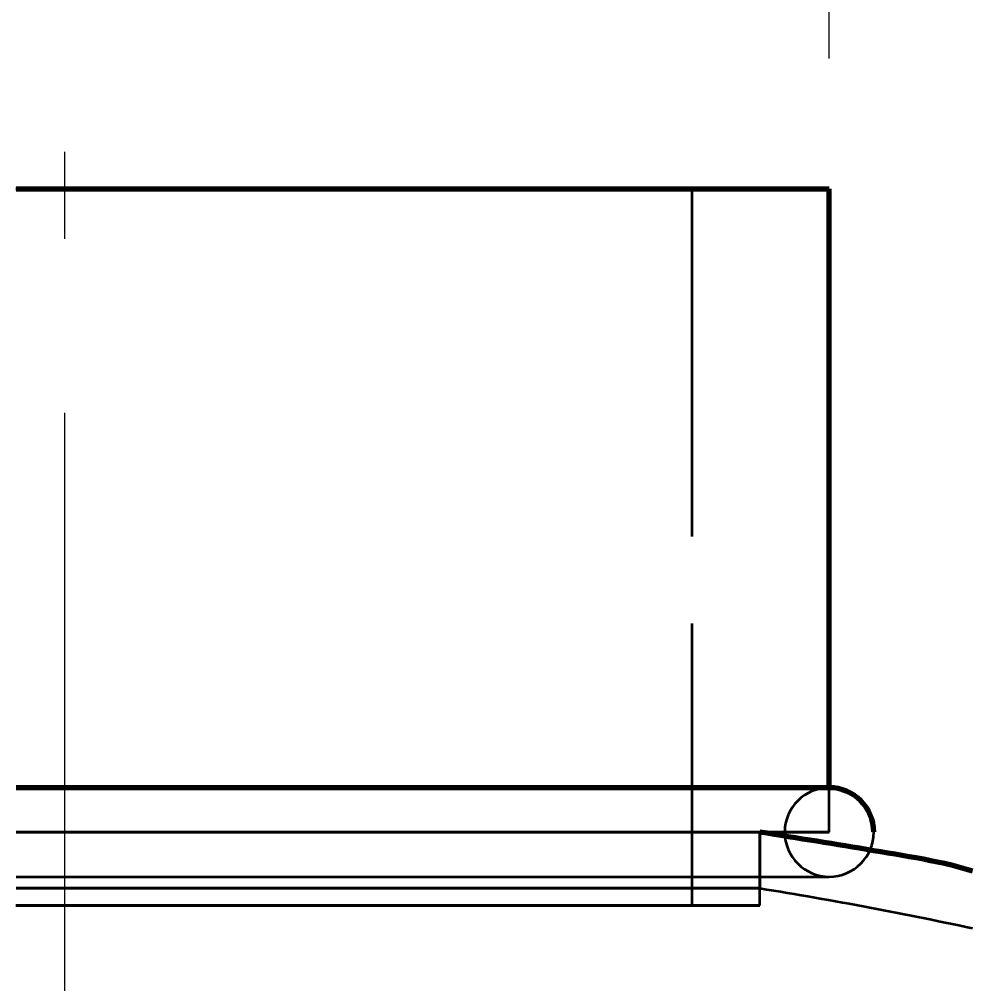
# Model space of a CAD drawing. Header units: millimetres. Extents: x 0 to 1554, y 0 to 420.
# Drawn here: x 119.73 to 130.63, y 324.24 to 335.34 of the extents above; entities that cross this region are included whole.
import ezdxf

# ---------------------------------------------------------------- set-up
doc = ezdxf.new("R2010")
doc.units = ezdxf.units.MM
doc.linetypes.add('IRAM-E-TRAZOS', pattern=[5, 4, -1])
doc.linetypes.add('IRAM-F-TRAZO-PUNTO', pattern=[20, 15, -2, 1, -2])
for name, color, linetype, lineweight in [('01-VISIBLE', 7, 'CONTINUOUS', 70), ('02-OCULTA', 4, 'IRAM-E-TRAZOS', 35), ('03-EJE', 1, 'IRAM-F-TRAZO-PUNTO', 18), ('04-COTA', 3, 'CONTINUOUS', 18)]:
    doc.layers.add(name, color=color, linetype=linetype, lineweight=lineweight)
doc.styles.add('ISO3098', font='isocpeur.ttf')
doc.dimstyles.new('FLAMA-IRAM', dxfattribs={"dimtxt": 3.5, "dimasz": 3.5, "dimexe": 2, "dimexo": 1.5, "dimgap": 1, "dimtad": 1, "dimdec": 1, "dimtxsty": 'ISO3098', "dimblk": 'IRAM_FLECHA', "dimblk1": 'IRAM_FLECHA', "dimblk2": 'IRAM_FLECHA', "dimcen": 2.5, "dimclrd": 256, "dimclre": 256, "dimclrt": 256, "dimazin": 3, "dimtfac": 1, "dimtmove": 0, "dimatfit": 3, "dimlwd": 18, "dimlwe": 18})

# ---------------------------------------------------------------- blocks, each defined once
blk = doc.blocks.new('IRAM_FLECHA')
blk.add_solid([(0, 0), (-1, 0.125), (-1, -0.125)])

msp = doc.modelspace()

# ---------------------------------------------------------------- linework, layer by layer
at = {"layer": '01-VISIBLE'}
msp.add_line((129.05, 326.499), (129.05, 333.387), dxfattribs=at)
for points in [[(119.69, 333.387), (119.77, 333.387), (119.85, 333.387), (119.93, 333.387), (120.01, 333.387), (120.09, 333.387), (120.17, 333.387), (120.25, 333.387), (120.33, 333.387), (120.41, 333.387), (120.49, 333.387), (120.57, 333.387), (120.65, 333.387), (120.73, 333.387), (120.81, 333.387), (120.89, 333.387), (120.97, 333.387), (121.05, 333.387), (121.13, 333.387), (121.21, 333.387), (121.29, 333.387), (121.37, 333.387), (121.45, 333.387), (121.53, 333.387), (121.61, 333.387), (121.69, 333.387), (121.77, 333.387), (121.85, 333.387), (121.93, 333.387), (122.01, 333.387), (122.09, 333.387), (122.17, 333.387), (122.25, 333.387), (122.33, 333.387), (122.41, 333.387), (122.49, 333.387), (122.57, 333.387), (122.65, 333.387), (122.73, 333.387), (122.81, 333.387), (122.89, 333.387), (122.97, 333.387), (123.05, 333.387), (123.13, 333.387), (123.21, 333.387), (123.29, 333.387), (123.37, 333.387), (123.45, 333.387), (123.53, 333.387), (123.61, 333.387), (123.69, 333.387), (123.77, 333.387), (123.85, 333.387), (123.93, 333.387), (124.01, 333.387), (124.09, 333.387), (124.17, 333.387), (124.25, 333.387), (124.33, 333.387), (124.41, 333.387), (124.49, 333.387), (124.57, 333.387), (124.65, 333.387), (124.73, 333.387), (124.81, 333.387), (124.89, 333.387), (124.97, 333.387), (125.05, 333.387), (125.13, 333.387), (125.21, 333.387), (125.29, 333.387), (125.37, 333.387), (125.45, 333.387), (125.53, 333.387), (125.61, 333.387), (125.69, 333.387), (125.77, 333.387), (125.85, 333.387), (125.93, 333.387), (126.01, 333.387), (126.09, 333.387), (126.17, 333.387), (126.25, 333.387), (126.33, 333.387), (126.41, 333.387), (126.49, 333.387), (126.57, 333.387), (126.65, 333.387), (126.73, 333.387), (126.81, 333.387), (126.89, 333.387), (126.97, 333.387), (127.05, 333.387), (127.13, 333.387), (127.21, 333.387), (127.29, 333.387), (127.37, 333.387), (127.45, 333.387), (127.53, 333.387), (127.61, 333.387), (127.69, 333.387), (127.77, 333.387), (127.85, 333.387), (127.93, 333.387), (128.01, 333.387), (128.09, 333.387), (128.17, 333.387), (128.25, 333.387), (128.33, 333.387), (128.41, 333.387), (128.49, 333.387), (128.57, 333.387), (128.65, 333.387), (128.73, 333.387), (128.81, 333.387), (128.89, 333.387), (128.97, 333.387), (129.05, 333.387)], [(129.05, 326.499), (128.97, 326.499), (128.89, 326.499), (128.81, 326.499), (128.73, 326.499), (128.65, 326.499), (128.57, 326.499), (128.49, 326.499), (128.41, 326.499), (128.33, 326.499), (128.25, 326.499), (128.17, 326.499), (128.09, 326.499), (128.01, 326.499), (127.93, 326.499), (127.85, 326.499), (127.77, 326.499), (127.69, 326.499), (127.61, 326.499), (127.53, 326.499), (127.45, 326.499), (127.37, 326.499), (127.29, 326.499), (127.21, 326.499), (127.13, 326.499), (127.05, 326.499), (126.97, 326.499), (126.89, 326.499), (126.81, 326.499), (126.73, 326.499), (126.65, 326.499), (126.57, 326.499), (126.49, 326.499), (126.41, 326.499), (126.33, 326.499), (126.25, 326.499), (126.17, 326.499), (126.09, 326.499), (126.01, 326.499), (125.93, 326.499), (125.85, 326.499), (125.77, 326.499), (125.69, 326.499), (125.61, 326.499), (125.53, 326.499), (125.45, 326.499), (125.37, 326.499), (125.29, 326.499), (125.21, 326.499), (125.13, 326.499), (125.05, 326.499), (124.97, 326.499), (124.89, 326.499), (124.81, 326.499), (124.73, 326.499), (124.65, 326.499), (124.57, 326.499), (124.49, 326.499), (124.41, 326.499), (124.33, 326.499), (124.25, 326.499), (124.17, 326.499), (124.09, 326.499), (124.01, 326.499), (123.93, 326.499), (123.85, 326.499), (123.77, 326.499), (123.69, 326.499), (123.61, 326.499), (123.53, 326.499), (123.45, 326.499), (123.37, 326.499), (123.29, 326.499), (123.21, 326.499), (123.13, 326.499), (123.05, 326.499), (122.97, 326.499), (122.89, 326.499), (122.81, 326.499), (122.73, 326.499), (122.65, 326.499), (122.57, 326.499), (122.49, 326.499), (122.41, 326.499), (122.33, 326.499), (122.25, 326.499), (122.17, 326.499), (122.09, 326.499), (122.01, 326.499), (121.93, 326.499), (121.85, 326.499), (121.77, 326.499), (121.69, 326.499), (121.61, 326.499), (121.53, 326.499), (121.45, 326.499), (121.37, 326.499), (121.29, 326.499), (121.21, 326.499), (121.13, 326.499), (121.05, 326.499), (120.97, 326.499), (120.89, 326.499), (120.81, 326.499), (120.73, 326.499), (120.65, 326.499), (120.57, 326.499), (120.49, 326.499), (120.41, 326.499), (120.33, 326.499), (120.25, 326.499), (120.17, 326.499), (120.09, 326.499), (120.01, 326.499), (119.93, 326.499), (119.85, 326.499), (119.77, 326.499), (119.69, 326.499)], [(130.697, 325.538), (130.617, 325.562), (130.538, 325.585), (130.458, 325.607), (130.377, 325.626), (130.296, 325.643), (130.215, 325.659), (130.133, 325.675), (130.052, 325.69), (129.97, 325.704), (129.888, 325.719), (129.807, 325.733), (129.725, 325.747), (129.643, 325.761), (129.561, 325.774), (129.48, 325.788), (129.398, 325.802), (129.316, 325.815), (129.234, 325.829), (129.152, 325.842), (129.071, 325.855), (128.989, 325.868), (128.907, 325.882), (128.825, 325.895), (128.743, 325.908), (128.661, 325.921), (128.579, 325.934), (128.498, 325.947), (128.416, 325.96), (128.334, 325.974), (128.252, 325.987)]]:
    msp.add_lwpolyline(points, dxfattribs=at)
msp.add_arc((129.05, 325.987), 0.512, 0, 90, dxfattribs=at)
at = {"layer": '02-OCULTA'}
for p, q in [((127.47, 333.387), (127.47, 325.142)), ((129.05, 325.987), (129.05, 326.499)), ((128.25, 325.987), (128.25, 325.342)), ((128.252, 325.142), (128.252, 325.987))]:
    msp.add_line(p, q, dxfattribs=at)
for points in [[(127.47, 333.387), (127.39, 333.387), (127.31, 333.387), (127.229, 333.387), (127.149, 333.387), (127.069, 333.387), (126.989, 333.387), (126.908, 333.387), (126.828, 333.387), (126.748, 333.387), (126.668, 333.387), (126.588, 333.387), (126.507, 333.387), (126.427, 333.387), (126.347, 333.387), (126.267, 333.387), (126.186, 333.387), (126.106, 333.387), (126.026, 333.387), (125.946, 333.387), (125.866, 333.387), (125.785, 333.387), (125.705, 333.387), (125.625, 333.387), (125.545, 333.387), (125.464, 333.387), (125.384, 333.387), (125.304, 333.387), (125.224, 333.387), (125.144, 333.387), (125.063, 333.387), (124.983, 333.387), (124.903, 333.387), (124.823, 333.387), (124.742, 333.387), (124.662, 333.387), (124.582, 333.387), (124.502, 333.387), (124.422, 333.387), (124.341, 333.387), (124.261, 333.387), (124.181, 333.387), (124.101, 333.387), (124.02, 333.387), (123.94, 333.387), (123.86, 333.387), (123.78, 333.387), (123.7, 333.387), (123.619, 333.387), (123.539, 333.387), (123.459, 333.387), (123.379, 333.387), (123.298, 333.387), (123.218, 333.387), (123.138, 333.387), (123.058, 333.387), (122.978, 333.387), (122.897, 333.387), (122.817, 333.387), (122.737, 333.387), (122.657, 333.387), (122.576, 333.387), (122.496, 333.387), (122.416, 333.387), (122.336, 333.387), (122.256, 333.387), (122.175, 333.387), (122.095, 333.387), (122.015, 333.387), (121.935, 333.387), (121.854, 333.387), (121.774, 333.387), (121.694, 333.387), (121.614, 333.387), (121.534, 333.387), (121.453, 333.387), (121.373, 333.387), (121.293, 333.387), (121.213, 333.387), (121.132, 333.387), (121.052, 333.387), (120.972, 333.387), (120.892, 333.387), (120.812, 333.387), (120.731, 333.387), (120.651, 333.387), (120.571, 333.387), (120.491, 333.387), (120.41, 333.387), (120.33, 333.387), (120.25, 333.387), (120.17, 333.387), (120.09, 333.387), (120.009, 333.387), (119.929, 333.387), (119.849, 333.387), (119.769, 333.387), (119.688, 333.387)], [(119.688, 333.387), (119.769, 333.387), (119.849, 333.387), (119.929, 333.387), (120.009, 333.387), (120.09, 333.387), (120.17, 333.387), (120.25, 333.387), (120.33, 333.387), (120.41, 333.387), (120.491, 333.387), (120.571, 333.387), (120.651, 333.387), (120.731, 333.387), (120.812, 333.387), (120.892, 333.387), (120.972, 333.387), (121.052, 333.387), (121.132, 333.387), (121.213, 333.387), (121.293, 333.387), (121.373, 333.387), (121.453, 333.387), (121.534, 333.387), (121.614, 333.387), (121.694, 333.387), (121.774, 333.387), (121.854, 333.387), (121.935, 333.387), (122.015, 333.387), (122.095, 333.387), (122.175, 333.387), (122.256, 333.387), (122.336, 333.387), (122.416, 333.387), (122.496, 333.387), (122.576, 333.387), (122.657, 333.387), (122.737, 333.387), (122.817, 333.387), (122.897, 333.387), (122.978, 333.387), (123.058, 333.387), (123.138, 333.387), (123.218, 333.387), (123.298, 333.387), (123.379, 333.387), (123.459, 333.387), (123.539, 333.387), (123.619, 333.387), (123.7, 333.387), (123.78, 333.387), (123.86, 333.387), (123.94, 333.387), (124.02, 333.387), (124.101, 333.387), (124.181, 333.387), (124.261, 333.387), (124.341, 333.387), (124.422, 333.387), (124.502, 333.387), (124.582, 333.387), (124.662, 333.387), (124.742, 333.387), (124.823, 333.387), (124.903, 333.387), (124.983, 333.387), (125.063, 333.387), (125.144, 333.387), (125.224, 333.387), (125.304, 333.387), (125.384, 333.387), (125.464, 333.387), (125.545, 333.387), (125.625, 333.387), (125.705, 333.387), (125.785, 333.387), (125.866, 333.387), (125.946, 333.387), (126.026, 333.387), (126.106, 333.387), (126.186, 333.387), (126.267, 333.387), (126.347, 333.387), (126.427, 333.387), (126.507, 333.387), (126.588, 333.387), (126.668, 333.387), (126.748, 333.387), (126.828, 333.387), (126.908, 333.387), (126.989, 333.387), (127.069, 333.387), (127.149, 333.387), (127.229, 333.387), (127.31, 333.387), (127.39, 333.387), (127.47, 333.387)], [(129.05, 333.387), (128.97, 333.387), (128.89, 333.387), (128.81, 333.387), (128.73, 333.387), (128.65, 333.387), (128.57, 333.387), (128.49, 333.387), (128.41, 333.387), (128.33, 333.387), (128.25, 333.387), (128.17, 333.387), (128.09, 333.387), (128.01, 333.387), (127.93, 333.387), (127.85, 333.387), (127.77, 333.387), (127.69, 333.387), (127.61, 333.387), (127.53, 333.387), (127.45, 333.387), (127.37, 333.387), (127.29, 333.387), (127.21, 333.387), (127.13, 333.387), (127.05, 333.387), (126.97, 333.387), (126.89, 333.387), (126.81, 333.387), (126.73, 333.387), (126.65, 333.387), (126.57, 333.387), (126.49, 333.387), (126.41, 333.387), (126.33, 333.387), (126.25, 333.387), (126.17, 333.387), (126.09, 333.387), (126.01, 333.387), (125.93, 333.387), (125.85, 333.387), (125.77, 333.387), (125.69, 333.387), (125.61, 333.387), (125.53, 333.387), (125.45, 333.387), (125.37, 333.387), (125.29, 333.387), (125.21, 333.387), (125.13, 333.387), (125.05, 333.387), (124.97, 333.387), (124.89, 333.387), (124.81, 333.387), (124.73, 333.387), (124.65, 333.387), (124.57, 333.387), (124.49, 333.387), (124.41, 333.387), (124.33, 333.387), (124.25, 333.387), (124.17, 333.387), (124.09, 333.387), (124.01, 333.387), (123.93, 333.387), (123.85, 333.387), (123.77, 333.387), (123.69, 333.387), (123.61, 333.387), (123.53, 333.387), (123.45, 333.387), (123.37, 333.387), (123.29, 333.387), (123.21, 333.387), (123.13, 333.387), (123.05, 333.387), (122.97, 333.387), (122.89, 333.387), (122.81, 333.387), (122.73, 333.387), (122.65, 333.387), (122.57, 333.387), (122.49, 333.387), (122.41, 333.387), (122.33, 333.387), (122.25, 333.387), (122.17, 333.387), (122.09, 333.387), (122.01, 333.387), (121.93, 333.387), (121.85, 333.387), (121.77, 333.387), (121.69, 333.387), (121.61, 333.387), (121.53, 333.387), (121.45, 333.387), (121.37, 333.387), (121.29, 333.387), (121.21, 333.387), (121.13, 333.387), (121.05, 333.387), (120.97, 333.387), (120.89, 333.387), (120.81, 333.387), (120.73, 333.387), (120.65, 333.387), (120.57, 333.387), (120.49, 333.387), (120.41, 333.387), (120.33, 333.387), (120.25, 333.387), (120.17, 333.387), (120.09, 333.387), (120.01, 333.387), (119.93, 333.387), (119.85, 333.387), (119.77, 333.387), (119.69, 333.387)], [(129.05, 326.499), (128.97, 326.499), (128.89, 326.499), (128.81, 326.499), (128.73, 326.499), (128.65, 326.499), (128.57, 326.499), (128.49, 326.499), (128.41, 326.499), (128.33, 326.499), (128.25, 326.499), (128.17, 326.499), (128.09, 326.499), (128.01, 326.499), (127.93, 326.499), (127.85, 326.499), (127.77, 326.499), (127.69, 326.499), (127.61, 326.499), (127.53, 326.499), (127.45, 326.499), (127.37, 326.499), (127.29, 326.499), (127.21, 326.499), (127.13, 326.499), (127.05, 326.499), (126.97, 326.499), (126.89, 326.499), (126.81, 326.499), (126.73, 326.499), (126.65, 326.499), (126.57, 326.499), (126.49, 326.499), (126.41, 326.499), (126.33, 326.499), (126.25, 326.499), (126.17, 326.499), (126.09, 326.499), (126.01, 326.499), (125.93, 326.499), (125.85, 326.499), (125.77, 326.499), (125.69, 326.499), (125.61, 326.499), (125.53, 326.499), (125.45, 326.499), (125.37, 326.499), (125.29, 326.499), (125.21, 326.499), (125.13, 326.499), (125.05, 326.499), (124.97, 326.499), (124.89, 326.499), (124.81, 326.499), (124.73, 326.499), (124.65, 326.499), (124.57, 326.499), (124.49, 326.499), (124.41, 326.499), (124.33, 326.499), (124.25, 326.499), (124.17, 326.499), (124.09, 326.499), (124.01, 326.499), (123.93, 326.499), (123.85, 326.499), (123.77, 326.499), (123.69, 326.499), (123.61, 326.499), (123.53, 326.499), (123.45, 326.499), (123.37, 326.499), (123.29, 326.499), (123.21, 326.499), (123.13, 326.499), (123.05, 326.499), (122.97, 326.499), (122.89, 326.499), (122.81, 326.499), (122.73, 326.499), (122.65, 326.499), (122.57, 326.499), (122.49, 326.499), (122.41, 326.499), (122.33, 326.499), (122.25, 326.499), (122.17, 326.499), (122.09, 326.499), (122.01, 326.499), (121.93, 326.499), (121.85, 326.499), (121.77, 326.499), (121.69, 326.499), (121.61, 326.499), (121.53, 326.499), (121.45, 326.499), (121.37, 326.499), (121.29, 326.499), (121.21, 326.499), (121.13, 326.499), (121.05, 326.499), (120.97, 326.499), (120.89, 326.499), (120.81, 326.499), (120.73, 326.499), (120.65, 326.499), (120.57, 326.499), (120.49, 326.499), (120.41, 326.499), (120.33, 326.499), (120.25, 326.499), (120.17, 326.499), (120.09, 326.499), (120.01, 326.499), (119.93, 326.499), (119.85, 326.499), (119.77, 326.499), (119.69, 326.499)], [(128.25, 325.987), (128.17, 325.987), (128.09, 325.987), (128.01, 325.987), (127.93, 325.987), (127.85, 325.987), (127.77, 325.987), (127.69, 325.987), (127.61, 325.987), (127.53, 325.987), (127.45, 325.987), (127.37, 325.987), (127.29, 325.987), (127.21, 325.987), (127.13, 325.987), (127.05, 325.987), (126.97, 325.987), (126.89, 325.987), (126.81, 325.987), (126.73, 325.987), (126.65, 325.987), (126.57, 325.987), (126.49, 325.987), (126.41, 325.987), (126.33, 325.987), (126.25, 325.987), (126.17, 325.987), (126.09, 325.987), (126.01, 325.987), (125.93, 325.987), (125.85, 325.987), (125.77, 325.987), (125.69, 325.987), (125.61, 325.987), (125.53, 325.987), (125.45, 325.987), (125.37, 325.987), (125.29, 325.987), (125.21, 325.987), (125.13, 325.987), (125.05, 325.987), (124.97, 325.987), (124.89, 325.987), (124.81, 325.987), (124.73, 325.987), (124.65, 325.987), (124.57, 325.987), (124.49, 325.987), (124.41, 325.987), (124.33, 325.987), (124.25, 325.987), (124.17, 325.987), (124.09, 325.987), (124.01, 325.987), (123.93, 325.987), (123.85, 325.987), (123.77, 325.987), (123.69, 325.987), (123.61, 325.987), (123.53, 325.987), (123.45, 325.987), (123.37, 325.987), (123.29, 325.987), (123.21, 325.987), (123.13, 325.987), (123.05, 325.987), (122.97, 325.987), (122.89, 325.987), (122.81, 325.987), (122.73, 325.987), (122.65, 325.987), (122.57, 325.987), (122.49, 325.987), (122.41, 325.987), (122.33, 325.987), (122.25, 325.987), (122.17, 325.987), (122.09, 325.987), (122.01, 325.987), (121.93, 325.987), (121.85, 325.987), (121.77, 325.987), (121.69, 325.987), (121.61, 325.987), (121.53, 325.987), (121.45, 325.987), (121.37, 325.987), (121.29, 325.987), (121.21, 325.987), (121.13, 325.987), (121.05, 325.987), (120.97, 325.987), (120.89, 325.987), (120.81, 325.987), (120.73, 325.987), (120.65, 325.987), (120.57, 325.987), (120.49, 325.987), (120.41, 325.987), (120.33, 325.987), (120.25, 325.987), (120.17, 325.987), (120.09, 325.987), (120.01, 325.987), (119.93, 325.987), (119.85, 325.987), (119.77, 325.987), (119.69, 325.987)], [(119.69, 325.987), (119.77, 325.987), (119.85, 325.987), (119.93, 325.987), (120.01, 325.987), (120.09, 325.987), (120.17, 325.987), (120.25, 325.987), (120.33, 325.987), (120.41, 325.987), (120.49, 325.987), (120.57, 325.987), (120.65, 325.987), (120.73, 325.987), (120.81, 325.987), (120.89, 325.987), (120.97, 325.987), (121.05, 325.987), (121.13, 325.987), (121.21, 325.987), (121.29, 325.987), (121.37, 325.987), (121.45, 325.987), (121.53, 325.987), (121.61, 325.987), (121.69, 325.987), (121.77, 325.987), (121.85, 325.987), (121.93, 325.987), (122.01, 325.987), (122.09, 325.987), (122.17, 325.987), (122.25, 325.987), (122.33, 325.987), (122.41, 325.987), (122.49, 325.987), (122.57, 325.987), (122.65, 325.987), (122.73, 325.987), (122.81, 325.987), (122.89, 325.987), (122.97, 325.987), (123.05, 325.987), (123.13, 325.987), (123.21, 325.987), (123.29, 325.987), (123.37, 325.987), (123.45, 325.987), (123.53, 325.987), (123.61, 325.987), (123.69, 325.987), (123.77, 325.987), (123.85, 325.987), (123.93, 325.987), (124.01, 325.987), (124.09, 325.987), (124.17, 325.987), (124.25, 325.987), (124.33, 325.987), (124.41, 325.987), (124.49, 325.987), (124.57, 325.987), (124.65, 325.987), (124.73, 325.987), (124.81, 325.987), (124.89, 325.987), (124.97, 325.987), (125.05, 325.987), (125.13, 325.987), (125.21, 325.987), (125.29, 325.987), (125.37, 325.987), (125.45, 325.987), (125.53, 325.987), (125.61, 325.987), (125.69, 325.987), (125.77, 325.987), (125.85, 325.987), (125.93, 325.987), (126.01, 325.987), (126.09, 325.987), (126.17, 325.987), (126.25, 325.987), (126.33, 325.987), (126.41, 325.987), (126.49, 325.987), (126.57, 325.987), (126.65, 325.987), (126.73, 325.987), (126.81, 325.987), (126.89, 325.987), (126.97, 325.987), (127.05, 325.987), (127.13, 325.987), (127.21, 325.987), (127.29, 325.987), (127.37, 325.987), (127.45, 325.987), (127.53, 325.987), (127.61, 325.987), (127.69, 325.987), (127.77, 325.987), (127.85, 325.987), (127.93, 325.987), (128.01, 325.987), (128.09, 325.987), (128.17, 325.987), (128.25, 325.987)], [(128.252, 325.987), (128.172, 325.987), (128.092, 325.987), (128.012, 325.987), (127.932, 325.987), (127.852, 325.987), (127.772, 325.987), (127.692, 325.987), (127.612, 325.987), (127.532, 325.987), (127.452, 325.987), (127.372, 325.987), (127.292, 325.987), (127.212, 325.987), (127.132, 325.987), (127.052, 325.987), (126.972, 325.987), (126.892, 325.987), (126.812, 325.987), (126.732, 325.987), (126.652, 325.987), (126.572, 325.987), (126.492, 325.987), (126.412, 325.987), (126.332, 325.987), (126.251, 325.987), (126.171, 325.987), (126.091, 325.987), (126.011, 325.987), (125.931, 325.987), (125.851, 325.987), (125.771, 325.987), (125.691, 325.987), (125.611, 325.987), (125.531, 325.987), (125.451, 325.987), (125.371, 325.987), (125.291, 325.987), (125.211, 325.987), (125.131, 325.987), (125.051, 325.987), (124.971, 325.987), (124.891, 325.987), (124.811, 325.987), (124.731, 325.987), (124.651, 325.987), (124.571, 325.987), (124.491, 325.987), (124.411, 325.987), (124.331, 325.987), (124.251, 325.987), (124.171, 325.987), (124.091, 325.987), (124.011, 325.987), (123.931, 325.987), (123.851, 325.987), (123.771, 325.987), (123.691, 325.987), (123.611, 325.987), (123.531, 325.987), (123.451, 325.987), (123.371, 325.987), (123.291, 325.987), (123.211, 325.987), (123.131, 325.987), (123.051, 325.987), (122.971, 325.987), (122.891, 325.987), (122.811, 325.987), (122.731, 325.987), (122.651, 325.987), (122.571, 325.987), (122.491, 325.987), (122.411, 325.987), (122.331, 325.987), (122.251, 325.987), (122.17, 325.987), (122.09, 325.987), (122.01, 325.987), (121.93, 325.987), (121.85, 325.987), (121.77, 325.987), (121.69, 325.987), (121.61, 325.987), (121.53, 325.987), (121.45, 325.987), (121.37, 325.987), (121.29, 325.987), (121.21, 325.987), (121.13, 325.987), (121.05, 325.987), (120.97, 325.987), (120.89, 325.987), (120.81, 325.987), (120.73, 325.987), (120.65, 325.987), (120.57, 325.987), (120.49, 325.987), (120.41, 325.987), (120.33, 325.987), (120.25, 325.987), (120.17, 325.987), (120.09, 325.987), (120.01, 325.987), (119.93, 325.987), (119.85, 325.987), (119.77, 325.987), (119.69, 325.987)], [(119.69, 325.987), (119.77, 325.987), (119.85, 325.987), (119.93, 325.987), (120.01, 325.987), (120.09, 325.987), (120.17, 325.987), (120.25, 325.987), (120.33, 325.987), (120.41, 325.987), (120.49, 325.987), (120.57, 325.987), (120.65, 325.987), (120.73, 325.987), (120.81, 325.987), (120.89, 325.987), (120.97, 325.987), (121.05, 325.987), (121.13, 325.987), (121.21, 325.987), (121.29, 325.987), (121.37, 325.987), (121.45, 325.987), (121.53, 325.987), (121.61, 325.987), (121.69, 325.987), (121.77, 325.987), (121.85, 325.987), (121.93, 325.987), (122.01, 325.987), (122.09, 325.987), (122.17, 325.987), (122.251, 325.987), (122.331, 325.987), (122.411, 325.987), (122.491, 325.987), (122.571, 325.987), (122.651, 325.987), (122.731, 325.987), (122.811, 325.987), (122.891, 325.987), (122.971, 325.987), (123.051, 325.987), (123.131, 325.987), (123.211, 325.987), (123.291, 325.987), (123.371, 325.987), (123.451, 325.987), (123.531, 325.987), (123.611, 325.987), (123.691, 325.987), (123.771, 325.987), (123.851, 325.987), (123.931, 325.987), (124.011, 325.987), (124.091, 325.987), (124.171, 325.987), (124.251, 325.987), (124.331, 325.987), (124.411, 325.987), (124.491, 325.987), (124.571, 325.987), (124.651, 325.987), (124.731, 325.987), (124.811, 325.987), (124.891, 325.987), (124.971, 325.987), (125.051, 325.987), (125.131, 325.987), (125.211, 325.987), (125.291, 325.987), (125.371, 325.987), (125.451, 325.987), (125.531, 325.987), (125.611, 325.987), (125.691, 325.987), (125.771, 325.987), (125.851, 325.987), (125.931, 325.987), (126.011, 325.987), (126.091, 325.987), (126.171, 325.987), (126.251, 325.987), (126.332, 325.987), (126.412, 325.987), (126.492, 325.987), (126.572, 325.987), (126.652, 325.987), (126.732, 325.987), (126.812, 325.987), (126.892, 325.987), (126.972, 325.987), (127.052, 325.987), (127.132, 325.987), (127.212, 325.987), (127.292, 325.987), (127.372, 325.987), (127.452, 325.987), (127.532, 325.987), (127.612, 325.987), (127.692, 325.987), (127.772, 325.987), (127.852, 325.987), (127.932, 325.987), (128.012, 325.987), (128.092, 325.987), (128.172, 325.987), (128.252, 325.987)], [(129.05, 325.987), (128.97, 325.987), (128.89, 325.987), (128.81, 325.987), (128.73, 325.987), (128.65, 325.987), (128.57, 325.987), (128.49, 325.987), (128.41, 325.987), (128.33, 325.987), (128.25, 325.987), (128.17, 325.987), (128.09, 325.987), (128.01, 325.987), (127.93, 325.987), (127.85, 325.987), (127.77, 325.987), (127.69, 325.987), (127.61, 325.987), (127.53, 325.987), (127.45, 325.987), (127.37, 325.987), (127.29, 325.987), (127.21, 325.987), (127.13, 325.987), (127.05, 325.987), (126.97, 325.987), (126.89, 325.987), (126.81, 325.987), (126.73, 325.987), (126.65, 325.987), (126.57, 325.987), (126.49, 325.987), (126.41, 325.987), (126.33, 325.987), (126.25, 325.987), (126.17, 325.987), (126.09, 325.987), (126.01, 325.987), (125.93, 325.987), (125.85, 325.987), (125.77, 325.987), (125.69, 325.987), (125.61, 325.987), (125.53, 325.987), (125.45, 325.987), (125.37, 325.987), (125.29, 325.987), (125.21, 325.987), (125.13, 325.987), (125.05, 325.987), (124.97, 325.987), (124.89, 325.987), (124.81, 325.987), (124.73, 325.987), (124.65, 325.987), (124.57, 325.987), (124.49, 325.987), (124.41, 325.987), (124.33, 325.987), (124.25, 325.987), (124.17, 325.987), (124.09, 325.987), (124.01, 325.987), (123.93, 325.987), (123.85, 325.987), (123.77, 325.987), (123.69, 325.987), (123.61, 325.987), (123.53, 325.987), (123.45, 325.987), (123.37, 325.987), (123.29, 325.987), (123.21, 325.987), (123.13, 325.987), (123.05, 325.987), (122.97, 325.987), (122.89, 325.987), (122.81, 325.987), (122.73, 325.987), (122.65, 325.987), (122.57, 325.987), (122.49, 325.987), (122.41, 325.987), (122.33, 325.987), (122.25, 325.987), (122.17, 325.987), (122.09, 325.987), (122.01, 325.987), (121.93, 325.987), (121.85, 325.987), (121.77, 325.987), (121.69, 325.987), (121.61, 325.987), (121.53, 325.987), (121.45, 325.987), (121.37, 325.987), (121.29, 325.987), (121.21, 325.987), (121.13, 325.987), (121.05, 325.987), (120.97, 325.987), (120.89, 325.987), (120.81, 325.987), (120.73, 325.987), (120.65, 325.987), (120.57, 325.987), (120.49, 325.987), (120.41, 325.987), (120.33, 325.987), (120.25, 325.987), (120.17, 325.987), (120.09, 325.987), (120.01, 325.987), (119.93, 325.987), (119.85, 325.987), (119.77, 325.987), (119.69, 325.987)], [(119.69, 325.987), (119.77, 325.987), (119.85, 325.987), (119.93, 325.987), (120.01, 325.987), (120.09, 325.987), (120.17, 325.987), (120.25, 325.987), (120.33, 325.987), (120.41, 325.987), (120.49, 325.987), (120.57, 325.987), (120.65, 325.987), (120.73, 325.987), (120.81, 325.987), (120.89, 325.987), (120.97, 325.987), (121.05, 325.987), (121.13, 325.987), (121.21, 325.987), (121.29, 325.987), (121.37, 325.987), (121.45, 325.987), (121.53, 325.987), (121.61, 325.987), (121.69, 325.987), (121.77, 325.987), (121.85, 325.987), (121.93, 325.987), (122.01, 325.987), (122.09, 325.987), (122.17, 325.987), (122.25, 325.987), (122.33, 325.987), (122.41, 325.987), (122.49, 325.987), (122.57, 325.987), (122.65, 325.987), (122.73, 325.987), (122.81, 325.987), (122.89, 325.987), (122.97, 325.987), (123.05, 325.987), (123.13, 325.987), (123.21, 325.987), (123.29, 325.987), (123.37, 325.987), (123.45, 325.987), (123.53, 325.987), (123.61, 325.987), (123.69, 325.987), (123.77, 325.987), (123.85, 325.987), (123.93, 325.987), (124.01, 325.987), (124.09, 325.987), (124.17, 325.987), (124.25, 325.987), (124.33, 325.987), (124.41, 325.987), (124.49, 325.987), (124.57, 325.987), (124.65, 325.987), (124.73, 325.987), (124.81, 325.987), (124.89, 325.987), (124.97, 325.987), (125.05, 325.987), (125.13, 325.987), (125.21, 325.987), (125.29, 325.987), (125.37, 325.987), (125.45, 325.987), (125.53, 325.987), (125.61, 325.987), (125.69, 325.987), (125.77, 325.987), (125.85, 325.987), (125.93, 325.987), (126.01, 325.987), (126.09, 325.987), (126.17, 325.987), (126.25, 325.987), (126.33, 325.987), (126.41, 325.987), (126.49, 325.987), (126.57, 325.987), (126.65, 325.987), (126.73, 325.987), (126.81, 325.987), (126.89, 325.987), (126.97, 325.987), (127.05, 325.987), (127.13, 325.987), (127.21, 325.987), (127.29, 325.987), (127.37, 325.987), (127.45, 325.987), (127.53, 325.987), (127.61, 325.987), (127.69, 325.987), (127.77, 325.987), (127.85, 325.987), (127.93, 325.987), (128.01, 325.987), (128.09, 325.987), (128.17, 325.987), (128.25, 325.987), (128.33, 325.987), (128.41, 325.987), (128.49, 325.987), (128.57, 325.987), (128.65, 325.987), (128.73, 325.987), (128.81, 325.987), (128.89, 325.987), (128.97, 325.987), (129.05, 325.987)], [(128.252, 325.987), (128.252, 325.987), (128.251, 325.987), (128.251, 325.987), (128.251, 325.987), (128.25, 325.987), (128.25, 325.987)], [(119.69, 325.475), (119.77, 325.475), (119.85, 325.475), (119.93, 325.475), (120.01, 325.475), (120.09, 325.475), (120.17, 325.475), (120.25, 325.475), (120.33, 325.475), (120.41, 325.475), (120.49, 325.475), (120.57, 325.475), (120.65, 325.475), (120.73, 325.475), (120.81, 325.475), (120.89, 325.475), (120.97, 325.475), (121.05, 325.475), (121.13, 325.475), (121.21, 325.475), (121.29, 325.475), (121.37, 325.475), (121.45, 325.475), (121.53, 325.475), (121.61, 325.475), (121.69, 325.475), (121.77, 325.475), (121.85, 325.475), (121.93, 325.475), (122.01, 325.475), (122.09, 325.475), (122.17, 325.475), (122.25, 325.475), (122.33, 325.475), (122.41, 325.475), (122.49, 325.475), (122.57, 325.475), (122.65, 325.475), (122.73, 325.475), (122.81, 325.475), (122.89, 325.475), (122.97, 325.475), (123.05, 325.475), (123.13, 325.475), (123.21, 325.475), (123.29, 325.475), (123.37, 325.475), (123.45, 325.475), (123.53, 325.475), (123.61, 325.475), (123.69, 325.475), (123.77, 325.475), (123.85, 325.475), (123.93, 325.475), (124.01, 325.475), (124.09, 325.475), (124.17, 325.475), (124.25, 325.475), (124.33, 325.475), (124.41, 325.475), (124.49, 325.475), (124.57, 325.475), (124.65, 325.475), (124.73, 325.475), (124.81, 325.475), (124.89, 325.475), (124.97, 325.475), (125.05, 325.475), (125.13, 325.475), (125.21, 325.475), (125.29, 325.475), (125.37, 325.475), (125.45, 325.475), (125.53, 325.475), (125.61, 325.475), (125.69, 325.475), (125.77, 325.475), (125.85, 325.475), (125.93, 325.475), (126.01, 325.475), (126.09, 325.475), (126.17, 325.475), (126.25, 325.475), (126.33, 325.475), (126.41, 325.475), (126.49, 325.475), (126.57, 325.475), (126.65, 325.475), (126.73, 325.475), (126.81, 325.475), (126.89, 325.475), (126.97, 325.475), (127.05, 325.475), (127.13, 325.475), (127.21, 325.475), (127.29, 325.475), (127.37, 325.475), (127.45, 325.475), (127.53, 325.475), (127.61, 325.475), (127.69, 325.475), (127.77, 325.475), (127.85, 325.475), (127.93, 325.475), (128.01, 325.475), (128.09, 325.475), (128.17, 325.475), (128.25, 325.475), (128.33, 325.475), (128.41, 325.475), (128.49, 325.475), (128.57, 325.475), (128.65, 325.475), (128.73, 325.475), (128.81, 325.475), (128.89, 325.475), (128.97, 325.475), (129.05, 325.475)], [(119.69, 325.475), (119.77, 325.475), (119.85, 325.475), (119.93, 325.475), (120.01, 325.475), (120.09, 325.475), (120.17, 325.475), (120.25, 325.475), (120.33, 325.475), (120.41, 325.475), (120.49, 325.475), (120.57, 325.475), (120.65, 325.475), (120.73, 325.475), (120.81, 325.475), (120.89, 325.475), (120.97, 325.475), (121.05, 325.475), (121.13, 325.475), (121.21, 325.475), (121.29, 325.475), (121.37, 325.475), (121.45, 325.475), (121.53, 325.475), (121.61, 325.475), (121.69, 325.475), (121.77, 325.475), (121.85, 325.475), (121.93, 325.475), (122.01, 325.475), (122.09, 325.475), (122.17, 325.475), (122.25, 325.475), (122.33, 325.475), (122.41, 325.475), (122.49, 325.475), (122.57, 325.475), (122.65, 325.475), (122.73, 325.475), (122.81, 325.475), (122.89, 325.475), (122.97, 325.475), (123.05, 325.475), (123.13, 325.475), (123.21, 325.475), (123.29, 325.475), (123.37, 325.475), (123.45, 325.475), (123.53, 325.475), (123.61, 325.475), (123.69, 325.475), (123.77, 325.475), (123.85, 325.475), (123.93, 325.475), (124.01, 325.475), (124.09, 325.475), (124.17, 325.475), (124.25, 325.475), (124.33, 325.475), (124.41, 325.475), (124.49, 325.475), (124.57, 325.475), (124.65, 325.475), (124.73, 325.475), (124.81, 325.475), (124.89, 325.475), (124.97, 325.475), (125.05, 325.475), (125.13, 325.475), (125.21, 325.475), (125.29, 325.475), (125.37, 325.475), (125.45, 325.475), (125.53, 325.475), (125.61, 325.475), (125.69, 325.475), (125.77, 325.475), (125.85, 325.475), (125.93, 325.475), (126.01, 325.475), (126.09, 325.475), (126.17, 325.475), (126.25, 325.475), (126.33, 325.475), (126.41, 325.475), (126.49, 325.475), (126.57, 325.475), (126.65, 325.475), (126.73, 325.475), (126.81, 325.475), (126.89, 325.475), (126.97, 325.475), (127.05, 325.475), (127.13, 325.475), (127.21, 325.475), (127.29, 325.475), (127.37, 325.475), (127.45, 325.475), (127.53, 325.475), (127.61, 325.475), (127.69, 325.475), (127.77, 325.475), (127.85, 325.475), (127.93, 325.475), (128.01, 325.475), (128.09, 325.475), (128.17, 325.475), (128.25, 325.475), (128.33, 325.475), (128.41, 325.475), (128.49, 325.475), (128.57, 325.475), (128.65, 325.475), (128.73, 325.475), (128.81, 325.475), (128.89, 325.475), (128.97, 325.475), (129.05, 325.475)], [(128.25, 325.342), (128.17, 325.342), (128.09, 325.342), (128.01, 325.342), (127.93, 325.342), (127.85, 325.342), (127.77, 325.342), (127.69, 325.342), (127.61, 325.342), (127.53, 325.342), (127.45, 325.342), (127.37, 325.342), (127.29, 325.342), (127.21, 325.342), (127.13, 325.342), (127.05, 325.342), (126.97, 325.342), (126.89, 325.342), (126.81, 325.342), (126.73, 325.342), (126.65, 325.342), (126.57, 325.342), (126.49, 325.342), (126.41, 325.342), (126.33, 325.342), (126.25, 325.342), (126.17, 325.342), (126.09, 325.342), (126.01, 325.342), (125.93, 325.342), (125.85, 325.342), (125.77, 325.342), (125.69, 325.342), (125.61, 325.342), (125.53, 325.342), (125.45, 325.342), (125.37, 325.342), (125.29, 325.342), (125.21, 325.342), (125.13, 325.342), (125.05, 325.342), (124.97, 325.342), (124.89, 325.342), (124.81, 325.342), (124.73, 325.342), (124.65, 325.342), (124.57, 325.342), (124.49, 325.342), (124.41, 325.342), (124.33, 325.342), (124.25, 325.342), (124.17, 325.342), (124.09, 325.342), (124.01, 325.342), (123.93, 325.342), (123.85, 325.342), (123.77, 325.342), (123.69, 325.342), (123.61, 325.342), (123.53, 325.342), (123.45, 325.342), (123.37, 325.342), (123.29, 325.342), (123.21, 325.342), (123.13, 325.342), (123.05, 325.342), (122.97, 325.342), (122.89, 325.342), (122.81, 325.342), (122.73, 325.342), (122.65, 325.342), (122.57, 325.342), (122.49, 325.342), (122.41, 325.342), (122.33, 325.342), (122.25, 325.342), (122.17, 325.342), (122.09, 325.342), (122.01, 325.342), (121.93, 325.342), (121.85, 325.342), (121.77, 325.342), (121.69, 325.342), (121.61, 325.342), (121.53, 325.342), (121.45, 325.342), (121.37, 325.342), (121.29, 325.342), (121.21, 325.342), (121.13, 325.342), (121.05, 325.342), (120.97, 325.342), (120.89, 325.342), (120.81, 325.342), (120.73, 325.342), (120.65, 325.342), (120.57, 325.342), (120.49, 325.342), (120.41, 325.342), (120.33, 325.342), (120.25, 325.342), (120.17, 325.342), (120.09, 325.342), (120.01, 325.342), (119.93, 325.342), (119.85, 325.342), (119.77, 325.342), (119.69, 325.342)], [(119.69, 325.342), (119.77, 325.342), (119.85, 325.342), (119.93, 325.342), (120.01, 325.342), (120.09, 325.342), (120.17, 325.342), (120.25, 325.342), (120.33, 325.342), (120.41, 325.342), (120.49, 325.342), (120.57, 325.342), (120.65, 325.342), (120.73, 325.342), (120.81, 325.342), (120.89, 325.342), (120.97, 325.342), (121.05, 325.342), (121.13, 325.342), (121.21, 325.342), (121.29, 325.342), (121.37, 325.342), (121.45, 325.342), (121.53, 325.342), (121.61, 325.342), (121.69, 325.342), (121.77, 325.342), (121.85, 325.342), (121.93, 325.342), (122.01, 325.342), (122.09, 325.342), (122.17, 325.342), (122.25, 325.342), (122.33, 325.342), (122.41, 325.342), (122.49, 325.342), (122.57, 325.342), (122.65, 325.342), (122.73, 325.342), (122.81, 325.342), (122.89, 325.342), (122.97, 325.342), (123.05, 325.342), (123.13, 325.342), (123.21, 325.342), (123.29, 325.342), (123.37, 325.342), (123.45, 325.342), (123.53, 325.342), (123.61, 325.342), (123.69, 325.342), (123.77, 325.342), (123.85, 325.342), (123.93, 325.342), (124.01, 325.342), (124.09, 325.342), (124.17, 325.342), (124.25, 325.342), (124.33, 325.342), (124.41, 325.342), (124.49, 325.342), (124.57, 325.342), (124.65, 325.342), (124.73, 325.342), (124.81, 325.342), (124.89, 325.342), (124.97, 325.342), (125.05, 325.342), (125.13, 325.342), (125.21, 325.342), (125.29, 325.342), (125.37, 325.342), (125.45, 325.342), (125.53, 325.342), (125.61, 325.342), (125.69, 325.342), (125.77, 325.342), (125.85, 325.342), (125.93, 325.342), (126.01, 325.342), (126.09, 325.342), (126.17, 325.342), (126.25, 325.342), (126.33, 325.342), (126.41, 325.342), (126.49, 325.342), (126.57, 325.342), (126.65, 325.342), (126.73, 325.342), (126.81, 325.342), (126.89, 325.342), (126.97, 325.342), (127.05, 325.342), (127.13, 325.342), (127.21, 325.342), (127.29, 325.342), (127.37, 325.342), (127.45, 325.342), (127.53, 325.342), (127.61, 325.342), (127.69, 325.342), (127.77, 325.342), (127.85, 325.342), (127.93, 325.342), (128.01, 325.342), (128.09, 325.342), (128.17, 325.342), (128.25, 325.342)], [(128.25, 325.342), (128.329, 325.329), (128.409, 325.316), (128.488, 325.303), (128.567, 325.29), (128.647, 325.276), (128.726, 325.263), (128.805, 325.249), (128.885, 325.236), (128.964, 325.222), (129.043, 325.208), (129.122, 325.194), (129.201, 325.179), (129.281, 325.165), (129.36, 325.15), (129.439, 325.136), (129.518, 325.121), (129.597, 325.106), (129.676, 325.091), (129.755, 325.076), (129.834, 325.06), (129.913, 325.045), (129.992, 325.029), (130.07, 325.013), (130.149, 324.998), (130.228, 324.982), (130.307, 324.965), (130.386, 324.949), (130.464, 324.933), (130.543, 324.916), (130.622, 324.899), (130.7, 324.883)], [(127.47, 325.142), (127.39, 325.142), (127.31, 325.142), (127.229, 325.142), (127.149, 325.142), (127.069, 325.142), (126.989, 325.142), (126.908, 325.142), (126.828, 325.142), (126.748, 325.142), (126.668, 325.142), (126.588, 325.142), (126.507, 325.142), (126.427, 325.142), (126.347, 325.142), (126.267, 325.142), (126.186, 325.142), (126.106, 325.142), (126.026, 325.142), (125.946, 325.142), (125.866, 325.142), (125.785, 325.142), (125.705, 325.142), (125.625, 325.142), (125.545, 325.142), (125.464, 325.142), (125.384, 325.142), (125.304, 325.142), (125.224, 325.142), (125.144, 325.142), (125.063, 325.142), (124.983, 325.142), (124.903, 325.142), (124.823, 325.142), (124.742, 325.142), (124.662, 325.142), (124.582, 325.142), (124.502, 325.142), (124.422, 325.142), (124.341, 325.142), (124.261, 325.142), (124.181, 325.142), (124.101, 325.142), (124.02, 325.142), (123.94, 325.142), (123.86, 325.142), (123.78, 325.142), (123.7, 325.142), (123.619, 325.142), (123.539, 325.142), (123.459, 325.142), (123.379, 325.142), (123.298, 325.142), (123.218, 325.142), (123.138, 325.142), (123.058, 325.142), (122.978, 325.142), (122.897, 325.142), (122.817, 325.142), (122.737, 325.142), (122.657, 325.142), (122.576, 325.142), (122.496, 325.142), (122.416, 325.142), (122.336, 325.142), (122.256, 325.142), (122.175, 325.142), (122.095, 325.142), (122.015, 325.142), (121.935, 325.142), (121.854, 325.142), (121.774, 325.142), (121.694, 325.142), (121.614, 325.142), (121.534, 325.142), (121.453, 325.142), (121.373, 325.142), (121.293, 325.142), (121.213, 325.142), (121.132, 325.142), (121.052, 325.142), (120.972, 325.142), (120.892, 325.142), (120.812, 325.142), (120.731, 325.142), (120.651, 325.142), (120.571, 325.142), (120.491, 325.142), (120.41, 325.142), (120.33, 325.142), (120.25, 325.142), (120.17, 325.142), (120.09, 325.142), (120.009, 325.142), (119.929, 325.142), (119.849, 325.142), (119.769, 325.142), (119.688, 325.142)], [(119.688, 325.142), (119.769, 325.142), (119.849, 325.142), (119.929, 325.142), (120.009, 325.142), (120.09, 325.142), (120.17, 325.142), (120.25, 325.142), (120.33, 325.142), (120.41, 325.142), (120.491, 325.142), (120.571, 325.142), (120.651, 325.142), (120.731, 325.142), (120.812, 325.142), (120.892, 325.142), (120.972, 325.142), (121.052, 325.142), (121.132, 325.142), (121.213, 325.142), (121.293, 325.142), (121.373, 325.142), (121.453, 325.142), (121.534, 325.142), (121.614, 325.142), (121.694, 325.142), (121.774, 325.142), (121.854, 325.142), (121.935, 325.142), (122.015, 325.142), (122.095, 325.142), (122.175, 325.142), (122.256, 325.142), (122.336, 325.142), (122.416, 325.142), (122.496, 325.142), (122.576, 325.142), (122.657, 325.142), (122.737, 325.142), (122.817, 325.142), (122.897, 325.142), (122.978, 325.142), (123.058, 325.142), (123.138, 325.142), (123.218, 325.142), (123.298, 325.142), (123.379, 325.142), (123.459, 325.142), (123.539, 325.142), (123.619, 325.142), (123.7, 325.142), (123.78, 325.142), (123.86, 325.142), (123.94, 325.142), (124.02, 325.142), (124.101, 325.142), (124.181, 325.142), (124.261, 325.142), (124.341, 325.142), (124.422, 325.142), (124.502, 325.142), (124.582, 325.142), (124.662, 325.142), (124.742, 325.142), (124.823, 325.142), (124.903, 325.142), (124.983, 325.142), (125.063, 325.142), (125.144, 325.142), (125.224, 325.142), (125.304, 325.142), (125.384, 325.142), (125.464, 325.142), (125.545, 325.142), (125.625, 325.142), (125.705, 325.142), (125.785, 325.142), (125.866, 325.142), (125.946, 325.142), (126.026, 325.142), (126.106, 325.142), (126.186, 325.142), (126.267, 325.142), (126.347, 325.142), (126.427, 325.142), (126.507, 325.142), (126.588, 325.142), (126.668, 325.142), (126.748, 325.142), (126.828, 325.142), (126.908, 325.142), (126.989, 325.142), (127.069, 325.142), (127.149, 325.142), (127.229, 325.142), (127.31, 325.142), (127.39, 325.142), (127.47, 325.142)], [(128.252, 325.142), (128.172, 325.142), (128.092, 325.142), (128.012, 325.142), (127.932, 325.142), (127.852, 325.142), (127.772, 325.142), (127.692, 325.142), (127.612, 325.142), (127.532, 325.142), (127.452, 325.142), (127.372, 325.142), (127.292, 325.142), (127.212, 325.142), (127.132, 325.142), (127.052, 325.142), (126.972, 325.142), (126.892, 325.142), (126.812, 325.142), (126.732, 325.142), (126.652, 325.142), (126.572, 325.142), (126.492, 325.142), (126.412, 325.142), (126.332, 325.142), (126.251, 325.142), (126.171, 325.142), (126.091, 325.142), (126.011, 325.142), (125.931, 325.142), (125.851, 325.142), (125.771, 325.142), (125.691, 325.142), (125.611, 325.142), (125.531, 325.142), (125.451, 325.142), (125.371, 325.142), (125.291, 325.142), (125.211, 325.142), (125.131, 325.142), (125.051, 325.142), (124.971, 325.142), (124.891, 325.142), (124.811, 325.142), (124.731, 325.142), (124.651, 325.142), (124.571, 325.142), (124.491, 325.142), (124.411, 325.142), (124.331, 325.142), (124.251, 325.142), (124.171, 325.142), (124.091, 325.142), (124.011, 325.142), (123.931, 325.142), (123.851, 325.142), (123.771, 325.142), (123.691, 325.142), (123.611, 325.142), (123.531, 325.142), (123.451, 325.142), (123.371, 325.142), (123.291, 325.142), (123.211, 325.142), (123.131, 325.142), (123.051, 325.142), (122.971, 325.142), (122.891, 325.142), (122.811, 325.142), (122.731, 325.142), (122.651, 325.142), (122.571, 325.142), (122.491, 325.142), (122.411, 325.142), (122.331, 325.142), (122.251, 325.142), (122.17, 325.142), (122.09, 325.142), (122.01, 325.142), (121.93, 325.142), (121.85, 325.142), (121.77, 325.142), (121.69, 325.142), (121.61, 325.142), (121.53, 325.142), (121.45, 325.142), (121.37, 325.142), (121.29, 325.142), (121.21, 325.142), (121.13, 325.142), (121.05, 325.142), (120.97, 325.142), (120.89, 325.142), (120.81, 325.142), (120.73, 325.142), (120.65, 325.142), (120.57, 325.142), (120.49, 325.142), (120.41, 325.142), (120.33, 325.142), (120.25, 325.142), (120.17, 325.142), (120.09, 325.142), (120.01, 325.142), (119.93, 325.142), (119.85, 325.142), (119.77, 325.142), (119.69, 325.142)], [(119.69, 325.142), (119.77, 325.142), (119.85, 325.142), (119.93, 325.142), (120.01, 325.142), (120.09, 325.142), (120.17, 325.142), (120.25, 325.142), (120.33, 325.142), (120.41, 325.142), (120.49, 325.142), (120.57, 325.142), (120.65, 325.142), (120.73, 325.142), (120.81, 325.142), (120.89, 325.142), (120.97, 325.142), (121.05, 325.142), (121.13, 325.142), (121.21, 325.142), (121.29, 325.142), (121.37, 325.142), (121.45, 325.142), (121.53, 325.142), (121.61, 325.142), (121.69, 325.142), (121.77, 325.142), (121.85, 325.142), (121.93, 325.142), (122.01, 325.142), (122.09, 325.142), (122.17, 325.142), (122.251, 325.142), (122.331, 325.142), (122.411, 325.142), (122.491, 325.142), (122.571, 325.142), (122.651, 325.142), (122.731, 325.142), (122.811, 325.142), (122.891, 325.142), (122.971, 325.142), (123.051, 325.142), (123.131, 325.142), (123.211, 325.142), (123.291, 325.142), (123.371, 325.142), (123.451, 325.142), (123.531, 325.142), (123.611, 325.142), (123.691, 325.142), (123.771, 325.142), (123.851, 325.142), (123.931, 325.142), (124.011, 325.142), (124.091, 325.142), (124.171, 325.142), (124.251, 325.142), (124.331, 325.142), (124.411, 325.142), (124.491, 325.142), (124.571, 325.142), (124.651, 325.142), (124.731, 325.142), (124.811, 325.142), (124.891, 325.142), (124.971, 325.142), (125.051, 325.142), (125.131, 325.142), (125.211, 325.142), (125.291, 325.142), (125.371, 325.142), (125.451, 325.142), (125.531, 325.142), (125.611, 325.142), (125.691, 325.142), (125.771, 325.142), (125.851, 325.142), (125.931, 325.142), (126.011, 325.142), (126.091, 325.142), (126.171, 325.142), (126.251, 325.142), (126.332, 325.142), (126.412, 325.142), (126.492, 325.142), (126.572, 325.142), (126.652, 325.142), (126.732, 325.142), (126.812, 325.142), (126.892, 325.142), (126.972, 325.142), (127.052, 325.142), (127.132, 325.142), (127.212, 325.142), (127.292, 325.142), (127.372, 325.142), (127.452, 325.142), (127.532, 325.142), (127.612, 325.142), (127.692, 325.142), (127.772, 325.142), (127.852, 325.142), (127.932, 325.142), (128.012, 325.142), (128.092, 325.142), (128.172, 325.142), (128.252, 325.142)]]:
    msp.add_lwpolyline(points, dxfattribs=at)
msp.add_arc((129.05, 325.987), 0.512, 90, 0, dxfattribs=at)
at = {"layer": '03-EJE'}
msp.add_line((120.25, 155.813), (120.25, 334.187), dxfattribs=at)

# ---------------------------------------------------------------- dimensions: what is measured, and where the dimension line sits
at = {"layer": '04-COTA'}
msp.add_linear_dim(base=(111.45, 341.387), p1=(111.45, 333.387), p2=(129.05, 333.387), dimstyle='FLAMA-IRAM', override={"dimlfac": 5, "dimpost": '%%c<>'}, dxfattribs=at).render()

doc.saveas('drawing.dxf')
